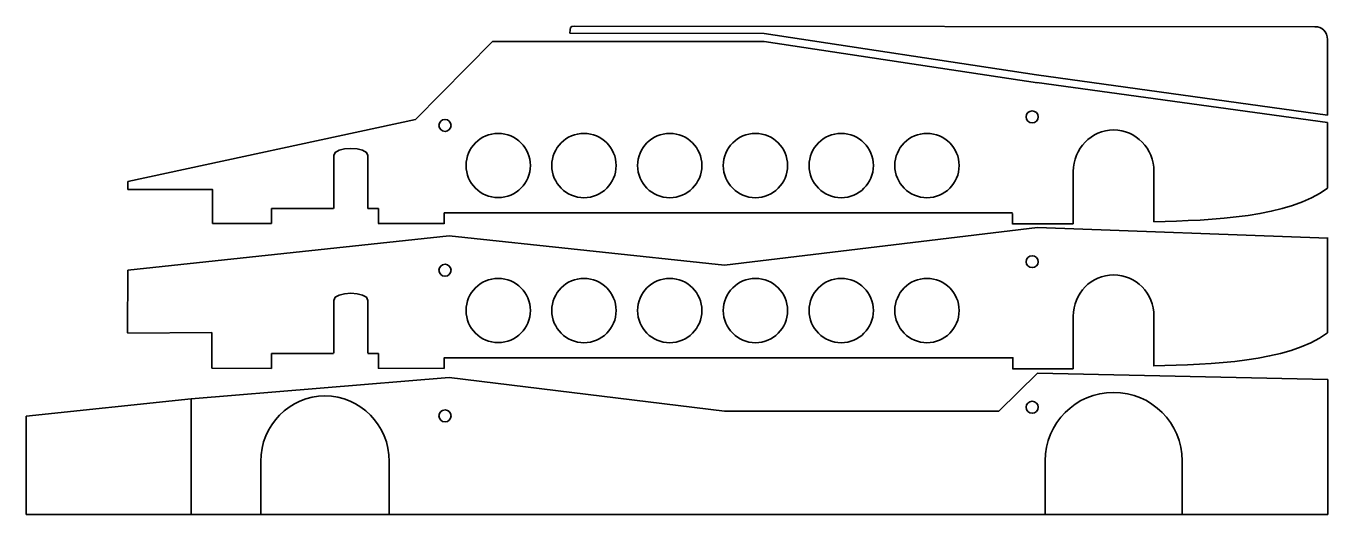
# Model space of a CAD drawing. Header units: millimetres. Extents: x -305 to 303, y -78 to 150.
import ezdxf

# ---------------------------------------------------------------- set-up
doc = ezdxf.new("R2010")
doc.units = ezdxf.units.MM
doc.header["$MEASUREMENT"] = 0
doc.layers.add('Seitenteile', color=7, linetype='Continuous')

msp = doc.modelspace()

# ---------------------------------------------------------------- linework, layer by layer
at = {"layer": 'Seitenteile', "color": 1, "lineweight": 35}
for points in [[(-50.9151, 147.0241), (-50.9151, 149.5245), (-50.6778, 150.3241), (-48.8054, 150.3241)], [(-50.9151, 147.0241), (-50.9151, 147.0241), (39.6725, 146.8797), (39.6725, 146.8797)], [(-48.8054, 150.3241), (-48.8054, 150.3241), (296.7355, 150.0035), (296.7355, 150.0035)], [(39.6725, 146.8797), (39.6725, 146.8797), (166.8248, 127.516), (166.8248, 127.516)], [(296.7355, 150.0035), (299.9715, 150.0035), (302.5932, 147.851), (302.5932, 144.0036)], [(-87.0538, 143.1891), (-87.0538, 143.1891), (-122.9955, 106.7889), (-122.9955, 106.7889)], [(-87.0538, 143.1891), (-87.0538, 143.1891), (39.8237, 143.1891), (39.8237, 143.1891)], [(39.8237, 143.1891), (39.8237, 143.1891), (167.3247, 123.9009), (167.3247, 123.9009)], [(302.6487, 108.7091), (302.6487, 108.7091), (302.5932, 144.0036), (302.5932, 144.0036)], [(302.6487, 108.7091), (302.6487, 108.7091), (166.8248, 127.516), (166.8248, 127.516)], [(302.6487, 105.2772), (302.6487, 105.2772), (166.9764, 123.9774), (166.9764, 123.9774)], [(-257.2509, 77.7309), (-257.2509, 77.7309), (-122.9955, 106.7889), (-122.9955, 106.7889)], [(302.6487, 105.2772), (302.6487, 105.2772), (302.6487, 74.6896), (302.6487, 74.6896)], [(-69.3444, 85.2595), (-69.3444, 93.5367), (-76.0613, 100.2467), (-84.346, 100.2467)], [(-29.3354, 85.2378), (-29.3354, 93.5178), (-36.0537, 100.2295), (-44.3402, 100.2295)], [(-4.3261, 100.2295), (-12.6122, 100.2295), (-19.3308, 93.5178), (-19.3308, 85.2382)], [(50.694, 85.2382), (50.694, 93.5178), (43.9754, 100.2295), (35.6886, 100.2295)], [(75.7041, 100.2295), (67.4179, 100.2295), (60.6993, 93.5178), (60.6993, 85.2382)], [(130.7243, 85.2382), (130.7243, 93.5178), (124.0064, 100.2295), (115.7202, 100.2295)], [(202.8243, 101.8273), (192.4294, 101.8273), (184.0006, 93.1705), (184.0006, 82.4893)], [(221.648, 82.4893), (221.648, 93.1705), (213.2199, 101.8273), (202.8243, 101.8273)], [(-161.1117, 89.9514), (-161.1117, 94.3832), (-145.1123, 94.3425), (-145.1123, 89.9514)], [(-161.1117, 65.2597), (-161.1117, 65.2597), (-161.1117, 89.9514), (-161.1117, 89.9514)], [(-145.1123, 89.9514), (-145.1123, 89.9514), (-145.1123, 65.2597), (-145.1123, 65.2597)], [(-84.346, 70.273), (-76.0613, 70.273), (-69.3444, 76.982), (-69.3444, 85.2595)], [(-44.3402, 70.2465), (-36.0537, 70.2465), (-29.3354, 76.9575), (-29.3354, 85.2378)], [(-19.3308, 85.2382), (-19.3308, 76.9585), (-12.6116, 70.2472), (-4.3261, 70.2472)], [(35.6886, 70.2465), (43.9754, 70.2465), (50.694, 76.9585), (50.694, 85.2382)], [(60.6993, 85.2382), (60.6993, 76.9585), (67.4186, 70.2472), (75.7041, 70.2472)], [(115.7202, 70.2465), (124.0064, 70.2465), (130.7243, 76.9585), (130.7243, 85.2382)], [(184.0006, 82.4893), (184.0006, 82.4893), (184.0006, 58.0036), (184.0006, 58.0036)], [(221.648, 82.4893), (221.648, 82.4893), (221.648, 59.0451), (221.648, 59.0451)], [(-257.1754, 77.7854), (-257.1754, 77.7854), (-257.1754, 74.0037), (-257.1754, 74.0037)], [(221.648, 59.0451), (248.4701, 59.6156), (285.0422, 61.1042), (302.6487, 74.6896)], [(-190.1756, 65.2077), (-190.1756, 65.2077), (-190.1756, 58.2076), (-190.1756, 58.2076)], [(-190.1756, 65.2073), (-190.1756, 65.2073), (-161.1758, 65.2073), (-161.1758, 65.2073)], [(-140.1755, 65.2077), (-140.1755, 65.2077), (-145.1757, 65.2077), (-145.1757, 65.2077)], [(-140.1755, 58.2076), (-140.1755, 58.2076), (-140.1755, 65.2077), (-140.1755, 65.2077)], [(-109.518, 63.1899), (-109.518, 63.1899), (155.6482, 63.1799), (155.6482, 63.1799)], [(-109.518, 63.1899), (-109.518, 63.1899), (-109.518, 58.0033), (-109.518, 58.0033)], [(155.6482, 62.9022), (155.6482, 62.9022), (155.6482, 57.9013), (155.6482, 57.9013)], [(-217.6099, 58.1804), (-217.6099, 58.1804), (-190.1752, 58.1897), (-190.1752, 58.1897)], [(-140.3529, 58.2741), (-140.3529, 58.2741), (-109.518, 58.18), (-109.518, 58.18)], [(167.3247, 56.3243), (167.3247, 56.3243), (21.2795, 38.7026), (21.2795, 38.7026)], [(155.6482, 58.0033), (155.6482, 58.0033), (184.0006, 58.0036), (184.0006, 58.0036)], [(167.3247, 56.3243), (167.3247, 56.3243), (302.8244, 51.427), (302.8244, 51.427)], [(-107.1753, 52.427), (-107.1753, 52.427), (-257.1754, 36.427), (-257.1754, 36.427)], [(21.2795, 38.7026), (21.2795, 38.7026), (-107.1753, 52.427), (-107.1753, 52.427)], [(302.648, 51.6035), (302.648, 51.6035), (302.648, 7.1709), (302.648, 7.1709)], [(-257.1754, 36.427), (-257.1754, 36.427), (-257.3511, 7.174), (-257.3511, 7.174)], [(-161.1117, 22.3472), (-161.1117, 26.779), (-145.1123, 26.7384), (-145.1123, 22.3472)], [(-161.1117, -2.3444), (-161.1117, -2.3444), (-161.1117, 22.3472), (-161.1117, 22.3472)], [(-145.1123, 22.3472), (-145.1123, 22.3472), (-145.1123, -2.3444), (-145.1123, -2.3444)], [(184.0006, 14.9121), (184.0006, 14.9121), (184.0006, -9.5728), (184.0006, -9.5728)], [(221.648, 14.9121), (221.648, 14.9121), (221.5783, -8.3502), (221.5783, -8.3502)], [(-217.9627, 7.3201), (-217.9627, 7.3201), (-257.3518, 6.9673), (-257.3518, 6.9673)], [(-217.9627, 7.3201), (-217.9627, 7.3201), (-217.9627, -9.321), (-217.9627, -9.321)], [(221.6476, -8.2296), (248.1831, -7.5695), (283.505, -6.6435), (302.648, 7.1709)], [(-190.1756, -2.3964), (-190.1756, -2.3964), (-190.1756, -9.3965), (-190.1756, -9.3965)], [(-190.1756, -2.3967), (-190.1756, -2.3967), (-161.1758, -2.3967), (-161.1758, -2.3967)], [(-140.1755, -2.3964), (-140.1755, -2.3964), (-145.1757, -2.3964), (-145.1757, -2.3964)], [(-140.1755, -9.3965), (-140.1755, -9.3965), (-140.1755, -2.3964), (-140.1755, -2.3964)], [(-217.963, -9.321), (-217.963, -9.321), (-190.1752, -9.4144), (-190.1752, -9.4144)], [(-140.3529, -9.33), (-140.3529, -9.33), (-109.518, -9.424), (-109.518, -9.424)], [(167.3247, -11.6757), (167.3247, -11.6757), (149.2207, -29.2974), (149.2207, -29.2974)], [(155.6482, -9.5728), (155.6482, -9.5728), (184.0006, -9.5728), (184.0006, -9.5728)], [(302.8244, -14.573), (302.8244, -14.573), (167.3247, -11.6757), (167.3247, -11.6757)], [(-107.1753, -13.5733), (-107.1753, -13.5733), (-227.6754, -23.5734), (-227.6754, -23.5734)], [(21.2795, -29.2974), (21.2795, -29.2974), (-107.1753, -13.5733), (-107.1753, -13.5733)], [(302.8244, -14.573), (302.8244, -14.573), (302.7038, -77.5732), (302.7038, -77.5732)], [(-304.6754, -31.6142), (-304.6754, -31.6142), (-227.6754, -23.5734), (-227.6754, -23.5734)], [(149.2207, -29.2974), (149.2207, -29.2974), (21.2795, -29.2974), (21.2795, -29.2974)], [(-304.6754, -77.5732), (-304.6754, -77.5732), (-304.6754, -31.6142), (-304.6754, -31.6142)], [(-195.1754, -52.7768), (-195.1754, -52.7768), (-195.1754, -77.7685), (-195.1754, -77.7685)], [(-135.1753, -52.7768), (-135.1753, -52.7768), (-135.1753, -77.5732), (-135.1753, -77.5732)], [(170.8245, -52.5728), (170.8245, -52.5728), (170.8245, -77.5732), (170.8245, -77.5732)], [(234.8244, -52.5728), (234.8244, -52.5728), (234.8244, -77.5732), (234.8244, -77.5732)], [(-227.6754, -77.5732), (-227.6754, -77.5732), (-304.6754, -77.5732), (-304.6754, -77.5732)], [(302.7038, -77.5732), (302.7038, -77.5732), (-227.6754, -77.5732), (-227.6754, -77.5732)]]:
    msp.add_open_spline(points, degree=3, dxfattribs=at)
for points, knots in [([(167.6482, 107.9629), (167.6482, 106.4256), (166.3838, 105.1801), (164.8246, 105.1801), (164.8246, 105.1801), (163.2653, 105.1801), (162.0016, 106.4256), (162.0016, 107.9629), (162.0016, 107.9629), (162.0016, 109.4999), (163.2653, 110.7455), (164.8246, 110.7455), (164.8246, 110.7455), (166.3838, 110.7455), (167.6482, 109.4999), (167.6482, 107.9629)], [0, 0, 0, 0, 0.2, 0.2, 0.2, 0.2, 0.4, 0.4, 0.4, 0.4, 0.6, 0.6, 0.6, 0.6, 1, 1, 1, 1]), ([(-106.3519, 103.9633), (-106.3519, 102.4264), (-107.6156, 101.18), (-109.1752, 101.18), (-109.1752, 101.18), (-110.7344, 101.18), (-111.9991, 102.4264), (-111.9991, 103.9633), (-111.9991, 103.9633), (-111.9991, 105.5001), (-110.7344, 106.7455), (-109.1752, 106.7455), (-109.1752, 106.7455), (-107.6156, 106.7455), (-106.3519, 105.5001), (-106.3519, 103.9633)], [0, 0, 0, 0, 0.2, 0.2, 0.2, 0.2, 0.4, 0.4, 0.4, 0.4, 0.6, 0.6, 0.6, 0.6, 1, 1, 1, 1]), ([(-84.346, 100.2467), (-92.6332, 100.2467), (-99.3497, 93.5367), (-99.3497, 85.2595), (-99.3497, 85.2595), (-99.3497, 76.982), (-92.6332, 70.273), (-84.346, 70.273)], [0, 0, 0, 0, 0.33333333, 0.33333333, 0.33333333, 0.33333333, 1, 1, 1, 1]), ([(-44.3402, 100.2295), (-52.6287, 100.2295), (-59.347, 93.5178), (-59.347, 85.2378), (-59.347, 85.2378), (-59.347, 76.9575), (-52.6287, 70.2465), (-44.3402, 70.2465)], [0, 0, 0, 0, 0.33333333, 0.33333333, 0.33333333, 0.33333333, 1, 1, 1, 1]), ([(-4.3261, 70.2472), (3.962, 70.2472), (10.68, 76.9585), (10.68, 85.2382), (10.68, 85.2382), (10.68, 93.5178), (3.962, 100.2295), (-4.3261, 100.2295)], [0, 0, 0, 0, 0.33333333, 0.33333333, 0.33333333, 0.33333333, 1, 1, 1, 1]), ([(35.6886, 100.2295), (27.4004, 100.2295), (20.6831, 93.5178), (20.6831, 85.2382), (20.6831, 85.2382), (20.6831, 76.9585), (27.4004, 70.2465), (35.6886, 70.2465)], [0, 0, 0, 0, 0.33333333, 0.33333333, 0.33333333, 0.33333333, 1, 1, 1, 1]), ([(75.7041, 70.2472), (83.9916, 70.2472), (90.7095, 76.9585), (90.7095, 85.2382), (90.7095, 85.2382), (90.7095, 93.5178), (83.9916, 100.2295), (75.7041, 100.2295)], [0, 0, 0, 0, 0.33333333, 0.33333333, 0.33333333, 0.33333333, 1, 1, 1, 1]), ([(115.7202, 100.2295), (107.4313, 100.2295), (100.7127, 93.5178), (100.7127, 85.2382), (100.7127, 85.2382), (100.7127, 76.9585), (107.4313, 70.2465), (115.7202, 70.2465)], [0, 0, 0, 0, 0.33333333, 0.33333333, 0.33333333, 0.33333333, 1, 1, 1, 1]), ([(-217.6099, 58.18), (-217.6099, 58.18), (-217.6099, 73.9951), (-217.6099, 73.9951), (-217.6099, 73.9951), (-217.6099, 73.9951), (-257.1754, 74.0037), (-257.1754, 74.0037)], [0, 0, 0, 0, 0.33333333, 0.33333333, 0.33333333, 0.33333333, 1, 1, 1, 1]), ([(167.6478, 40.3863), (167.6478, 38.8491), (166.3838, 37.6031), (164.8246, 37.6031), (164.8246, 37.6031), (163.2653, 37.6031), (162.001, 38.8491), (162.001, 40.3863), (162.001, 40.3863), (162.001, 41.9233), (163.2653, 43.1689), (164.8246, 43.1689), (164.8246, 43.1689), (166.3838, 43.1689), (167.6478, 41.9233), (167.6478, 40.3863)], [0, 0, 0, 0, 0.2, 0.2, 0.2, 0.2, 0.4, 0.4, 0.4, 0.4, 0.6, 0.6, 0.6, 0.6, 1, 1, 1, 1]), ([(-106.3519, 36.3867), (-106.3519, 34.8495), (-107.6159, 33.6034), (-109.1755, 33.6034), (-109.1755, 33.6034), (-110.7348, 33.6034), (-111.9991, 34.8495), (-111.9991, 36.3867), (-111.9991, 36.3867), (-111.9991, 37.9234), (-110.7348, 39.1688), (-109.1755, 39.1688), (-109.1755, 39.1688), (-107.6159, 39.1688), (-106.3519, 37.9234), (-106.3519, 36.3867)], [0, 0, 0, 0, 0.2, 0.2, 0.2, 0.2, 0.4, 0.4, 0.4, 0.4, 0.6, 0.6, 0.6, 0.6, 1, 1, 1, 1]), ([(-69.3447, 17.6164), (-69.3447, 25.8936), (-76.0616, 32.6036), (-84.3463, 32.6036), (-84.3463, 32.6036), (-92.6336, 32.6036), (-99.3501, 25.8936), (-99.3501, 17.6164), (-99.3501, 17.6164), (-99.3501, 9.3389), (-92.6336, 2.6299), (-84.3463, 2.6299), (-84.3463, 2.6299), (-76.0616, 2.6299), (-69.3447, 9.3389), (-69.3447, 17.6164)], [0, 0, 0, 0, 0.2, 0.2, 0.2, 0.2, 0.4, 0.4, 0.4, 0.4, 0.6, 0.6, 0.6, 0.6, 1, 1, 1, 1]), ([(-29.3358, 17.5947), (-29.3358, 25.8747), (-36.054, 32.5864), (-44.3405, 32.5864), (-44.3405, 32.5864), (-52.6291, 32.5864), (-59.3474, 25.8747), (-59.3474, 17.5947), (-59.3474, 17.5947), (-59.3474, 9.3145), (-52.6291, 2.6034), (-44.3405, 2.6034), (-44.3405, 2.6034), (-36.054, 2.6034), (-29.3358, 9.3145), (-29.3358, 17.5947)], [0, 0, 0, 0, 0.2, 0.2, 0.2, 0.2, 0.4, 0.4, 0.4, 0.4, 0.6, 0.6, 0.6, 0.6, 1, 1, 1, 1]), ([(-19.3312, 17.5951), (-19.3312, 9.3155), (-12.6119, 2.6041), (-4.3264, 2.6041), (-4.3264, 2.6041), (3.962, 2.6041), (10.68, 9.3155), (10.68, 17.5951), (10.68, 17.5951), (10.68, 25.8747), (3.962, 32.5864), (-4.3264, 32.5864), (-4.3264, 32.5864), (-12.6126, 32.5864), (-19.3312, 25.8747), (-19.3312, 17.5951)], [0, 0, 0, 0, 0.2, 0.2, 0.2, 0.2, 0.4, 0.4, 0.4, 0.4, 0.6, 0.6, 0.6, 0.6, 1, 1, 1, 1]), ([(50.6937, 17.5951), (50.6937, 25.8747), (43.9751, 32.5864), (35.6886, 32.5864), (35.6886, 32.5864), (27.4, 32.5864), (20.6828, 25.8747), (20.6828, 17.5951), (20.6828, 17.5951), (20.6828, 9.3155), (27.4, 2.6034), (35.6886, 2.6034), (35.6886, 2.6034), (43.9751, 2.6034), (50.6937, 9.3155), (50.6937, 17.5951)], [0, 0, 0, 0, 0.2, 0.2, 0.2, 0.2, 0.4, 0.4, 0.4, 0.4, 0.6, 0.6, 0.6, 0.6, 1, 1, 1, 1]), ([(60.6989, 17.5951), (60.6989, 9.3155), (67.4183, 2.6041), (75.7041, 2.6041), (75.7041, 2.6041), (83.9916, 2.6041), (90.7095, 9.3155), (90.7095, 17.5951), (90.7095, 17.5951), (90.7095, 25.8747), (83.9916, 32.5864), (75.7041, 32.5864), (75.7041, 32.5864), (67.4176, 32.5864), (60.6989, 25.8747), (60.6989, 17.5951)], [0, 0, 0, 0, 0.2, 0.2, 0.2, 0.2, 0.4, 0.4, 0.4, 0.4, 0.6, 0.6, 0.6, 0.6, 1, 1, 1, 1]), ([(130.7243, 17.5951), (130.7243, 25.8747), (124.0064, 32.5864), (115.7202, 32.5864), (115.7202, 32.5864), (107.4313, 32.5864), (100.7127, 25.8747), (100.7127, 17.5951), (100.7127, 17.5951), (100.7127, 9.3155), (107.4313, 2.6034), (115.7202, 2.6034), (115.7202, 2.6034), (124.0064, 2.6034), (130.7243, 9.3155), (130.7243, 17.5951)], [0, 0, 0, 0, 0.2, 0.2, 0.2, 0.2, 0.4, 0.4, 0.4, 0.4, 0.6, 0.6, 0.6, 0.6, 1, 1, 1, 1]), ([(221.648, 14.9121), (221.648, 25.5939), (213.2202, 34.2507), (202.8239, 34.2507), (202.8239, 34.2507), (192.4284, 34.2507), (184.0006, 25.5939), (184.0006, 14.9121)], [0, 0, 0, 0, 0.33333333, 0.33333333, 0.33333333, 0.33333333, 1, 1, 1, 1]), ([(-109.518, -9.424), (-109.518, -9.424), (-109.518, -4.4242), (-109.518, -4.4242), (-109.518, -4.4242), (-109.518, -4.4242), (155.8242, -4.3966), (155.8242, -4.3966), (155.8242, -4.3966), (155.8242, -4.3966), (155.8242, -9.5728), (155.8242, -9.5728)], [0, 0, 0, 0, 0.25, 0.25, 0.25, 0.25, 0.5, 0.5, 0.5, 0.5, 1, 1, 1, 1]), ([(-135.1753, -52.7768), (-135.1753, -35.9006), (-148.606, -22.2205), (-165.1749, -22.2205), (-165.1749, -22.2205), (-181.7437, -22.2205), (-195.1754, -35.9006), (-195.1754, -52.7768)], [0, 0, 0, 0, 0.33333333, 0.33333333, 0.33333333, 0.33333333, 1, 1, 1, 1]), ([(234.8244, -52.5728), (234.8244, -34.8991), (220.4969, -20.573), (202.8243, -20.573), (202.8243, -20.573), (185.1513, -20.573), (170.8242, -34.8991), (170.8242, -52.5728)], [0, 0, 0, 0, 0.33333333, 0.33333333, 0.33333333, 0.33333333, 1, 1, 1, 1]), ([(-106.3519, -31.5319), (-106.3519, -33.0691), (-107.6159, -34.3148), (-109.1755, -34.3148), (-109.1755, -34.3148), (-110.7348, -34.3148), (-111.9991, -33.0691), (-111.9991, -31.5319), (-111.9991, -31.5319), (-111.9991, -29.995), (-110.7348, -28.7496), (-109.1755, -28.7496), (-109.1755, -28.7496), (-107.6159, -28.7496), (-106.3519, -29.995), (-106.3519, -31.5319)], [0, 0, 0, 0, 0.2, 0.2, 0.2, 0.2, 0.4, 0.4, 0.4, 0.4, 0.6, 0.6, 0.6, 0.6, 1, 1, 1, 1]), ([(167.6478, -27.5321), (167.6478, -29.0693), (166.3838, -30.3154), (164.8246, -30.3154), (164.8246, -30.3154), (163.2653, -30.3154), (162.001, -29.0693), (162.001, -27.5321), (162.001, -27.5321), (162.001, -25.9953), (163.2653, -24.7495), (164.8246, -24.7495), (164.8246, -24.7495), (166.3838, -24.7495), (167.6478, -25.9953), (167.6478, -27.5321)], [0, 0, 0, 0, 0.2, 0.2, 0.2, 0.2, 0.4, 0.4, 0.4, 0.4, 0.6, 0.6, 0.6, 0.6, 1, 1, 1, 1])]:
    msp.add_open_spline(points, degree=3, knots=knots, dxfattribs=at)
at = {"layer": 'Seitenteile', "lineweight": 35}
msp.add_open_spline([(-227.6754, -23.5734), (-227.6754, -23.5734), (-227.6754, -77.5732), (-227.6754, -77.5732)], degree=3, dxfattribs=at)

doc.saveas('drawing.dxf')
